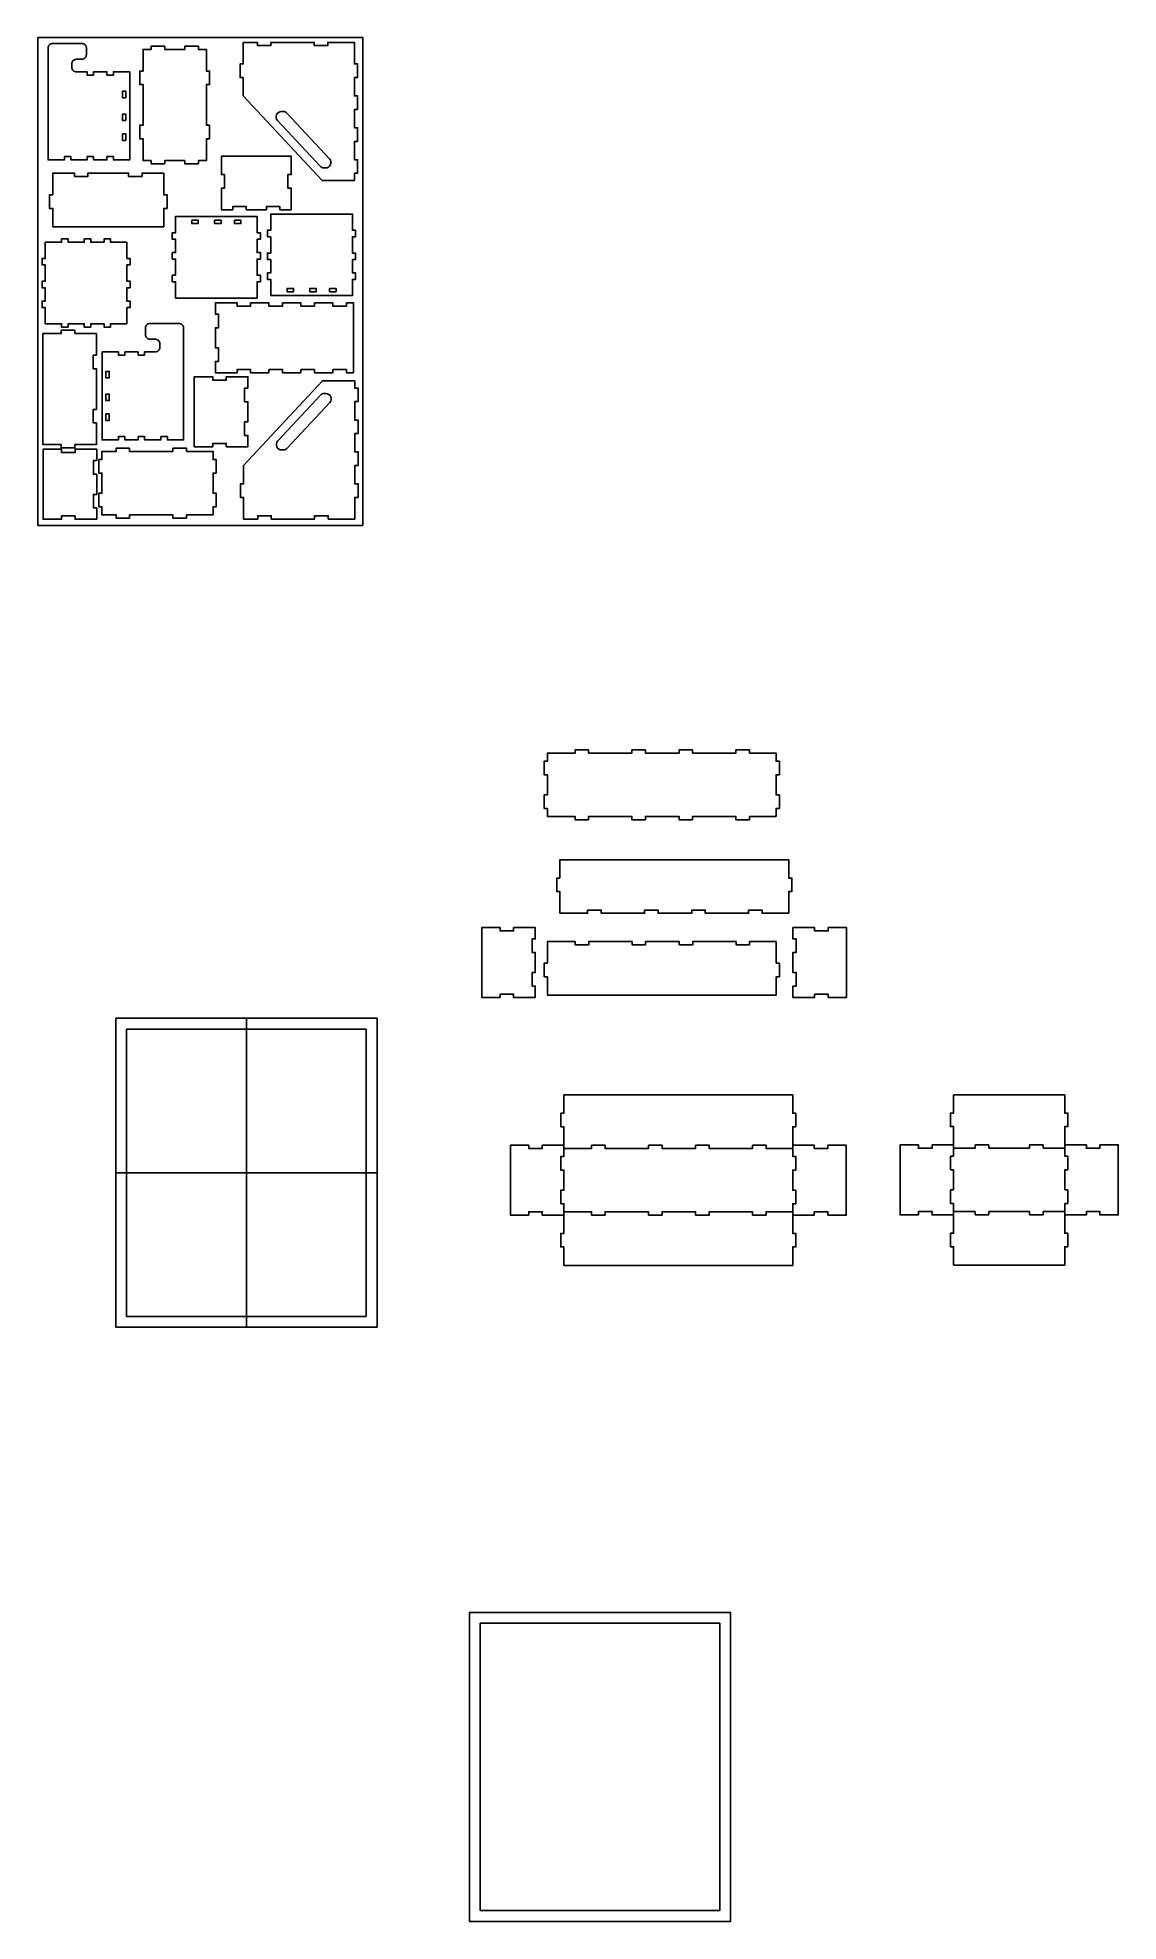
# Model space of a CAD drawing. Header units: millimetres. Extents: x 54 to 2208, y -253 to 13074.
# Drawn here: x 214 to 2208, y 9598 to 13074 of the extents above.
import ezdxf

# ---------------------------------------------------------------- set-up
doc = ezdxf.new("R2010")
doc.units = ezdxf.units.MM
doc.header["$MEASUREMENT"] = 0
for name, color, linetype, true_color in [('Default', 178, 'Continuous', 0x000000), ('Drawers', 1, 'Continuous', 0xff0000), ('Hanging stuff', 5, 'Continuous', 0x0000ff), ('Layer 05', 7, 'Continuous', 0xffffff), ('Little drawers', 15, 'Continuous', 0xa43730)]:
    doc.layers.add(name, color=color, linetype=linetype, true_color=true_color)

msp = doc.modelspace()

# ---------------------------------------------------------------- linework, layer by layer
at = {"layer": 'Default'}
for p, q in [((358.4, 11264), (358.4, 10694)), ((840.4, 11264), (358.4, 11264)), ((358.4, 11264, 15), (840.4, 11264, 15)), ((358.4, 11264, 15), (358.4, 11264)), ((358.4, 10694, 15), (358.4, 11264, 15)), ((358.4, 10694, 30), (358.4, 11264, 30)), ((358.4, 11264, 30), (358.4, 11264, 15)), ((358.4, 11264, 30), (840.4, 11264, 30)), ((358.4, 11264, 7.5), (840.4, 11264, 7.5)), ((358.4, 10694, 7.5), (358.4, 11264, 7.5)), ((358.4, 11264, 22.5), (358.4, 10694, 22.5)), ((840.4, 11264, 22.5), (358.4, 11264, 22.5)), ((378.4, 11264, 15), (378.4, 11264, 30)), ((599.4, 10694), (599.4, 11264)), ((599.4, 11264), (599.4, 11264, 15)), ((599.4, 11264, 30), (599.4, 11244, 30)), ((840.4, 10694), (840.4, 11264)), ((840.4, 11264, 15), (840.4, 11264)), ((840.4, 11264, 30), (840.4, 11264, 15)), ((840.4, 11264, 30), (840.4, 11244, 30)), ((840.4, 11264, 15), (840.4, 11244, 15)), ((840.4, 11264, 7.5), (840.4, 10694, 7.5)), ((840.4, 11244, 22.5), (840.4, 11264, 22.5)), ((378.4, 11244, 15), (378.4, 11244, 30)), ((378.4, 11244, 30), (378.4, 10714, 30)), ((820.4, 11244, 30), (378.4, 11244, 30)), ((378.4, 10714, 15), (378.4, 11244, 15)), ((378.4, 11244, 15), (820.4, 11244, 15)), ((378.4, 10714, 22.5), (378.4, 11244, 22.5)), ((378.4, 11244, 22.5), (820.4, 11244, 22.5)), ((599.4, 11244, 15), (599.4, 11244, 30)), ((599.4, 10714, 15), (599.4, 11244, 15)), ((820.4, 10714, 30), (820.4, 11244, 30)), ((820.4, 11244, 30), (820.4, 11244, 15)), ((820.4, 11244, 15), (820.4, 10714, 15)), ((820.4, 11244, 22.5), (820.4, 10714, 22.5)), ((840.4, 11254, 15), (840.4, 11254, 30)), ((840.4, 11244, 15), (840.4, 10694, 15)), ((840.4, 11244, 15), (840.4, 11244, 30)), ((840.4, 11244, 30), (840.4, 10694, 30)), ((840.4, 10694, 22.5), (840.4, 11244, 22.5)), ((358.4, 10979), (840.4, 10979)), ((358.4, 10979), (358.4, 10979, 15)), ((358.4, 10979, 15), (358.4, 10979, 30)), ((358.4, 10979, 30), (378.4, 10979, 30)), ((378.4, 10979, 15), (378.4, 10979, 30)), ((378.4, 10979, 15), (820.4, 10979, 15)), ((820.4, 10979, 15), (820.4, 10979, 30)), ((820.4, 10979, 30), (840.4, 10979, 30)), ((840.4, 10979), (840.4, 10979, 15)), ((840.4, 10969, 15), (840.4, 10969, 30)), ((378.4, 10714, 30), (378.4, 10714, 15)), ((378.4, 10714, 30), (820.4, 10714, 30)), ((820.4, 10714, 15), (378.4, 10714, 15)), ((820.4, 10714, 22.5), (378.4, 10714, 22.5)), ((599.4, 10714, 15), (599.4, 10714, 30)), ((599.4, 10714, 30), (599.4, 10694, 30)), ((820.4, 10714, 30), (820.4, 10714, 15)), ((358.4, 10694), (840.4, 10694)), ((358.4, 10694), (358.4, 10694, 15)), ((840.4, 10694, 15), (358.4, 10694, 15)), ((840.4, 10694, 30), (358.4, 10694, 30)), ((358.4, 10694, 30), (358.4, 10694, 15)), ((840.4, 10694, 7.5), (358.4, 10694, 7.5)), ((358.4, 10694, 22.5), (840.4, 10694, 22.5)), ((378.4, 10694, 15), (378.4, 10694, 30)), ((599.4, 10694), (599.4, 10694, 15)), ((840.4, 10694, 15), (840.4, 10694)), ((840.4, 10694, 30), (840.4, 10694, 15))]:
    msp.add_line(p, q, dxfattribs=at)
for points in [[(214.3, 12173.7), (814.3, 12173.7), (814.3, 13073.7), (214.3, 13073.7)], [(1010.8, 9597.5), (1492.8, 9597.5), (1492.8, 10167.5), (1010.8, 10167.5)], [(1030.8, 9617.5), (1472.8, 9617.5), (1472.8, 10147.5), (1030.8, 10147.5)]]:
    msp.add_lwpolyline(points, close=True, dxfattribs=at)
at = {"layer": 'Drawers'}
for p, q in [((1185.3, 11122.7), (1607.3, 11122.7)), ((1185.3, 11023.8), (1185.3, 11029.8)), ((1607.3, 11029.8), (1607.3, 11023.8)), ((1185.3, 10906.9), (1185.3, 10900.9)), ((1607.3, 10906.9), (1607.3, 10900.9)), ((1607.3, 10808.1), (1185.3, 10808.1))]:
    msp.add_line(p, q, dxfattribs=at)
for points in [[(1148.7, 11651.3), (1148.7, 11676.3), (1154.7, 11676.3), (1154.7, 11713.5), (1148.7, 11713.5), (1148.7, 11738.5), (1154.7, 11738.5), (1154.7, 11753.4), (1205.7, 11753.4), (1205.7, 11759.4), (1230.7, 11759.4), (1230.7, 11753.4), (1310.7, 11753.4), (1310.7, 11759.4), (1335.7, 11759.4), (1335.7, 11753.4), (1397.7, 11753.4), (1397.7, 11759.4), (1422.7, 11759.4), (1422.7, 11753.4), (1502.7, 11753.4), (1502.7, 11759.4), (1527.7, 11759.4), (1527.7, 11753.4), (1576.7, 11753.4), (1576.7, 11738.5), (1582.7, 11738.5), (1582.7, 11713.5), (1576.7, 11713.5), (1576.7, 11676.3), (1582.7, 11676.3), (1582.7, 11651.3), (1576.7, 11651.3), (1576.7, 11636.5), (1527.7, 11636.5), (1527.7, 11630.5), (1502.7, 11630.5), (1502.7, 11636.5), (1422.7, 11636.5), (1422.7, 11630.5), (1397.7, 11630.5), (1397.7, 11636.5), (1335.7, 11636.5), (1335.7, 11630.5), (1310.7, 11630.5), (1310.7, 11636.5), (1230.7, 11636.5), (1230.7, 11630.5), (1205.7, 11630.5), (1205.7, 11636.5), (1154.7, 11636.5), (1154.7, 11651.3)], [(1600, 11457.8), (1551, 11457.8), (1551, 11463.8), (1526, 11463.8), (1526, 11457.8), (1446, 11457.8), (1446, 11463.8), (1421, 11463.8), (1421, 11457.8), (1359, 11457.8), (1359, 11463.8), (1334, 11463.8), (1334, 11457.8), (1254, 11457.8), (1254, 11463.8), (1229, 11463.8), (1229, 11457.8), (1178, 11457.8), (1178, 11497.7), (1172, 11497.7), (1172, 11522.7), (1178, 11522.7), (1178, 11556.6), (1600, 11556.6), (1600, 11522.7), (1606, 11522.7), (1606, 11497.7), (1600, 11497.7)], [(1132.4, 11308.5), (1132.4, 11323.4), (1126.4, 11323.4), (1126.4, 11348.4), (1132.4, 11348.4), (1132.4, 11385.5), (1126.4, 11385.5), (1126.4, 11410.5), (1132.4, 11410.5), (1132.4, 11431.4), (1092.5, 11431.4), (1092.5, 11425.4), (1067.5, 11425.4), (1067.5, 11431.4), (1033.6, 11431.4), (1033.6, 11302.5), (1067.5, 11302.5), (1067.5, 11308.5), (1092.5, 11308.5), (1092.5, 11302.5), (1132.4, 11302.5)], [(1576.9, 11405.7), (1527.9, 11405.7), (1527.9, 11399.7), (1502.9, 11399.7), (1502.9, 11405.7), (1422.9, 11405.7), (1422.9, 11399.7), (1397.9, 11399.7), (1397.9, 11405.7), (1335.9, 11405.7), (1335.9, 11399.7), (1310.9, 11399.7), (1310.9, 11405.7), (1230.9, 11405.7), (1230.9, 11399.7), (1205.9, 11399.7), (1205.9, 11405.7), (1154.9, 11405.7), (1154.9, 11365.8), (1148.9, 11365.8), (1148.9, 11340.8), (1154.9, 11340.8), (1154.9, 11306.9), (1576.9, 11306.9), (1576.9, 11340.8), (1582.9, 11340.8), (1582.9, 11365.8), (1576.9, 11365.8)], [(1607.9, 11308.5), (1607.9, 11323.4), (1613.9, 11323.4), (1613.9, 11348.4), (1607.9, 11348.4), (1607.9, 11385.5), (1613.9, 11385.5), (1613.9, 11410.5), (1607.9, 11410.5), (1607.9, 11431.4), (1647.8, 11431.4), (1647.8, 11425.4), (1672.8, 11425.4), (1672.8, 11431.4), (1706.7, 11431.4), (1706.7, 11302.5), (1672.8, 11302.5), (1672.8, 11308.5), (1647.8, 11308.5), (1647.8, 11302.5), (1607.9, 11302.5)], [(1179.3, 10921.8), (1179.3, 10946.8), (1185.3, 10946.8), (1185.3, 10984), (1179.3, 10984), (1179.3, 11009), (1185.3, 11009), (1185.3, 11023.8), (1236.3, 11023.8), (1236.3, 11029.8), (1261.3, 11029.8), (1261.3, 11023.8), (1341.3, 11023.8), (1341.3, 11029.8), (1366.3, 11029.8), (1366.3, 11023.8), (1428.3, 11023.8), (1428.3, 11029.8), (1453.3, 11029.8), (1453.3, 11023.8), (1533.3, 11023.8), (1533.3, 11029.8), (1558.3, 11029.8), (1558.3, 11023.8), (1607.3, 11023.8), (1607.3, 11009), (1613.3, 11009), (1613.3, 10984), (1607.3, 10984), (1607.3, 10946.8), (1613.3, 10946.8), (1613.3, 10921.8), (1607.3, 10921.8), (1607.3, 10906.9), (1558.3, 10906.9), (1558.3, 10900.9), (1533.3, 10900.9), (1533.3, 10906.9), (1453.3, 10906.9), (1453.3, 10900.9), (1428.3, 10900.9), (1428.3, 10906.9), (1366.3, 10906.9), (1366.3, 10900.9), (1341.3, 10900.9), (1341.3, 10906.9), (1261.3, 10906.9), (1261.3, 10900.9), (1236.3, 10900.9), (1236.3, 10906.9), (1185.3, 10906.9), (1185.3, 10921.8)]]:
    msp.add_lwpolyline(points, close=True, dxfattribs=at)
for points in [[(1185.3, 11122.7), (1185.3, 11088.8), (1179.3, 11088.8), (1179.3, 11063.8), (1185.3, 11063.8), (1185.3, 11029.8)], [(1607.3, 11122.7), (1607.3, 11088.8), (1613.3, 11088.8), (1613.3, 11063.8), (1607.3, 11063.8), (1607.3, 11029.8)], [(1185.3, 11029.8), (1145.3, 11029.8), (1145.3, 11023.8), (1120.3, 11023.8), (1120.3, 11029.8), (1086.4, 11029.8), (1086.4, 10900.9), (1120.3, 10900.9), (1120.3, 10906.9), (1145.3, 10906.9), (1145.3, 10900.9), (1185.3, 10900.9)], [(1607.3, 11029.8), (1647.2, 11029.8), (1647.2, 11023.8), (1672.2, 11023.8), (1672.2, 11029.8), (1706.1, 11029.8), (1706.1, 10900.9), (1672.2, 10900.9), (1672.2, 10906.9), (1647.2, 10906.9), (1647.2, 10900.9), (1607.3, 10900.9)], [(1185.3, 10808.1), (1185.3, 10842), (1179.3, 10842), (1179.3, 10867), (1185.3, 10867), (1185.3, 10900.9)], [(1607.3, 10808.1), (1607.3, 10842), (1613.3, 10842), (1613.3, 10867), (1607.3, 10867), (1607.3, 10900.9)]]:
    msp.add_lwpolyline(points, dxfattribs=at)
at = {"layer": 'Hanging stuff'}
msp.add_line((384.1, 13004.7), (384.1, 12854.1), dxfattribs=at)
for points in [[(233.5, 13010.7), (233.5, 12848.1), (263.5, 12848.1), (263.5, 12854.1), (275.5, 12854.1), (275.5, 12848.1), (305.5, 12848.1), (305.5, 12854.1), (317.5, 12854.1), (317.5, 12848.1), (342.1, 12848.1), (342.1, 12854.1), (354.1, 12854.1), (354.1, 12848.1), (384.1, 12848.1), (384.1, 13010.7), (354.1, 13010.7), (354.1, 13004.7), (342.1, 13004.7), (342.1, 13010.7), (317.5, 13010.7), (317.5, 13004.7), (305.5, 13004.7), (305.5, 13010.7), (285.8, 13010.7, -0.414214), (277.3, 13019.2), (277.3, 13025.3, -0.414214), (285.8, 13033.8), (295.6, 13033.8, 0.414214), (304.1, 13042.3), (304.1, 13054.7, 0.414214), (295.6, 13063.2), (242, 13063.2, 0.414214), (233.5, 13054.7), (233.5, 12848.1)], [(483.6, 12493.9), (483.6, 12331.4), (453.6, 12331.4), (453.6, 12337.4), (441.6, 12337.4), (441.6, 12331.4), (411.6, 12331.4), (411.6, 12337.4), (399.6, 12337.4), (399.6, 12331.4), (375.1, 12331.4), (375.1, 12337.4), (363.1, 12337.4), (363.1, 12331.4), (333.1, 12331.4), (333.1, 12493.9), (363.1, 12493.9), (363.1, 12487.9), (375.1, 12487.9), (375.1, 12493.9), (399.6, 12493.9), (399.6, 12487.9), (411.6, 12487.9), (411.6, 12493.9), (431.4, 12493.9, 0.414214), (439.9, 12502.4), (439.9, 12508.6, 0.414214), (431.4, 12517.1), (421.6, 12517.1, -0.414214), (413.1, 12525.6), (413.1, 12538, -0.414214), (421.6, 12546.4), (475.2, 12546.4, -0.414214), (483.6, 12538), (483.6, 12331.4)]]:
    msp.add_lwpolyline(points, format="xyb", dxfattribs=at)
for points in [[(377, 12962.7), (377, 12974.7), (371, 12974.7), (371, 12962.7)], [(377, 12920.7), (377, 12932.7), (371, 12932.7), (371, 12920.7)], [(377, 12884.1), (377, 12896.1), (371, 12896.1), (371, 12884.1)], [(468.6, 12635.2), (468.6, 12665.2), (462.6, 12665.2), (462.6, 12677.2), (468.6, 12677.2), (468.6, 12701.8), (462.6, 12701.8), (462.6, 12713.8), (468.6, 12713.8), (468.6, 12743.8), (619.2, 12743.8), (619.2, 12713.8), (625.2, 12713.8), (625.2, 12701.8), (619.2, 12701.8), (619.2, 12677.2), (625.2, 12677.2), (625.2, 12665.2), (619.2, 12665.2), (619.2, 12635.2), (625.2, 12635.2), (625.2, 12623.2), (619.2, 12623.2), (619.2, 12593.2), (468.6, 12593.2), (468.6, 12623.2), (462.6, 12623.2), (462.6, 12635.2)], [(498.6, 12736.7), (510.6, 12736.7), (510.6, 12730.7), (498.6, 12730.7)], [(540.6, 12736.7), (552.6, 12736.7), (552.6, 12730.7), (540.6, 12730.7)], [(577.2, 12736.7), (589.2, 12736.7), (589.2, 12730.7), (577.2, 12730.7)], [(644.3, 12706.2), (644.3, 12676.2), (638.3, 12676.2), (638.3, 12664.2), (644.3, 12664.2), (644.3, 12639.7), (638.3, 12639.7), (638.3, 12627.7), (644.3, 12627.7), (644.3, 12597.7), (794.9, 12597.7), (794.9, 12627.7), (800.9, 12627.7), (800.9, 12639.7), (794.9, 12639.7), (794.9, 12664.2), (800.9, 12664.2), (800.9, 12676.2), (794.9, 12676.2), (794.9, 12706.2), (800.9, 12706.2), (800.9, 12718.2), (794.9, 12718.2), (794.9, 12748.2), (644.3, 12748.2), (644.3, 12718.2), (638.3, 12718.2), (638.3, 12706.2)], [(378.9, 12696.2), (378.9, 12666.2), (384.9, 12666.2), (384.9, 12654.2), (378.9, 12654.2), (378.9, 12624.2), (384.9, 12624.2), (384.9, 12612.2), (378.9, 12612.2), (378.9, 12587.6), (384.9, 12587.6), (384.9, 12575.6), (378.9, 12575.6), (378.9, 12545.6), (348.9, 12545.6), (348.9, 12539.6), (336.9, 12539.6), (336.9, 12545.6), (312.3, 12545.6), (312.3, 12539.6), (300.3, 12539.6), (300.3, 12545.6), (270.3, 12545.6), (270.3, 12539.6), (258.3, 12539.6), (258.3, 12545.6), (228.3, 12545.6), (228.3, 12575.6), (222.3, 12575.6), (222.3, 12587.6), (228.3, 12587.6), (228.3, 12612.2), (222.3, 12612.2), (222.3, 12624.2), (228.3, 12624.2), (228.3, 12654.2), (222.3, 12654.2), (222.3, 12666.2), (228.3, 12666.2), (228.3, 12696.2), (258.3, 12696.2), (258.3, 12702.2), (270.3, 12702.2), (270.3, 12696.2), (300.3, 12696.2), (300.3, 12702.2), (312.3, 12702.2), (312.3, 12696.2), (336.9, 12696.2), (336.9, 12702.2), (348.9, 12702.2), (348.9, 12696.2)], [(674.3, 12604.8), (686.3, 12604.8), (686.3, 12610.8), (674.3, 12610.8)], [(716.3, 12604.8), (728.3, 12604.8), (728.3, 12610.8), (716.3, 12610.8)], [(752.9, 12604.8), (764.9, 12604.8), (764.9, 12610.8), (752.9, 12610.8)], [(340.2, 12445.9), (340.2, 12457.9), (346.2, 12457.9), (346.2, 12445.9)], [(340.2, 12403.9), (340.2, 12415.9), (346.2, 12415.9), (346.2, 12403.9)], [(340.2, 12367.4), (340.2, 12379.4), (346.2, 12379.4), (346.2, 12367.4)]]:
    msp.add_lwpolyline(points, close=True, dxfattribs=at)
at = {"layer": 'Layer 05'}
for points in [[(739.1, 12810.2), (798.6, 12810.2), (798.6, 12823.4), (804.6, 12823.4), (804.6, 12848.4), (798.6, 12848.4), (798.6, 12882.3), (804.6, 12882.3), (804.6, 12907.3), (798.6, 12907.3), (798.6, 12941.2), (804.6, 12941.2), (804.6, 12966.2), (798.6, 12966.2), (798.6, 13000.1), (804.6, 13000.1), (804.6, 13025.1), (798.6, 13025.1), (798.6, 13065), (749.6, 13065), (749.6, 13059), (724.6, 13059), (724.6, 13065), (644.6, 13065), (644.6, 13059), (619.6, 13059), (619.6, 13065), (593.6, 13065), (593.6, 13025.1), (587.6, 13025.1), (587.6, 13000.1), (593.6, 13000.1), (593.6, 12966.2)], [(797, 12455.3), (797, 12584.2), (783.8, 12584.2), (783.8, 12578.2), (758.8, 12578.2), (758.8, 12584.2), (724.9, 12584.2), (724.9, 12578.2), (699.9, 12578.2), (699.9, 12584.2), (666, 12584.2), (666, 12578.2), (641, 12578.2), (641, 12584.2), (607.1, 12584.2), (607.1, 12578.2), (582.1, 12578.2), (582.1, 12584.2), (542.2, 12584.2), (542.2, 12563.3), (548.2, 12563.3), (548.2, 12538.3), (542.2, 12538.3), (542.2, 12501.2), (548.2, 12501.2), (548.2, 12476.2), (542.2, 12476.2), (542.2, 12455.3), (582.1, 12455.3), (582.1, 12461.3), (607.1, 12461.3), (607.1, 12455.3), (641, 12455.3), (641, 12461.3), (666, 12461.3), (666, 12455.3), (699.9, 12455.3), (699.9, 12461.3), (724.9, 12461.3), (724.9, 12455.3), (758.8, 12455.3), (758.8, 12461.3), (783.8, 12461.3), (783.8, 12455.3)], [(739.8, 12440.1), (799.3, 12440.1), (799.3, 12427), (805.3, 12427), (805.3, 12402), (799.3, 12402), (799.3, 12368), (805.3, 12368), (805.3, 12343), (799.3, 12343), (799.3, 12309.1), (805.3, 12309.1), (805.3, 12284.1), (799.3, 12284.1), (799.3, 12250.2), (805.3, 12250.2), (805.3, 12225.2), (799.3, 12225.2), (799.3, 12185.3), (750.3, 12185.3), (750.3, 12191.3), (725.3, 12191.3), (725.3, 12185.3), (645.3, 12185.3), (645.2, 12191.3), (620.3, 12191.3), (620.3, 12185.3), (594.3, 12185.3), (594.3, 12225.2), (588.3, 12225.2), (588.3, 12250.2), (594.3, 12250.2), (594.3, 12284.1)], [(224.4, 12314), (224.4, 12185), (258.3, 12185), (258.3, 12191), (283.3, 12191), (283.3, 12185), (323.2, 12185), (323.2, 12205.9), (317.2, 12205.9), (317.2, 12230.9), (323.2, 12230.9), (323.2, 12268.1), (317.2, 12268.1), (317.2, 12293.1), (323.2, 12293.1), (323.2, 12314), (283.3, 12314), (283.3, 12308), (258.3, 12308), (258.3, 12314)], [(383.9, 12316), (358.9, 12316), (358.9, 12310), (332.9, 12310), (332.9, 12295.1), (326.9, 12295.1), (326.9, 12270.1), (332.9, 12270.1), (332.9, 12232.9), (326.9, 12232.9), (326.9, 12207.9), (332.9, 12207.9), (332.9, 12193), (358.9, 12193), (358.9, 12187), (383.9, 12187), (383.9, 12193), (463.9, 12193), (463.9, 12187), (488.9, 12187), (488.9, 12193), (537.9, 12193), (537.9, 12207.9), (543.9, 12207.9), (543.9, 12232.9), (537.9, 12232.9), (537.9, 12270.1), (543.9, 12270.1), (543.9, 12295.1), (537.9, 12295.1), (537.9, 12310), (488.9, 12310), (488.9, 12316), (463.9, 12316), (463.9, 12310), (383.9, 12310)]]:
    msp.add_lwpolyline(points, close=True, dxfattribs=at)
for points in [[(656.7, 12920.7, -0.655636), (664, 12937.5), (666.8, 12937.5, -0.207995), (674.1, 12934.3), (752.6, 12850.1, -0.655636), (745.3, 12833.3), (742.5, 12833.3, -0.207995), (735.2, 12836.4)], [(657.4, 12329.7, 0.655636), (664.7, 12312.8), (667.4, 12312.8, 0.207995), (674.7, 12316), (753.3, 12400.2, 0.655636), (746, 12417.1), (743.2, 12417.1, 0.207995), (735.9, 12413.9)]]:
    msp.add_lwpolyline(points, format="xyb", close=True, dxfattribs=at)
at = {"layer": 'Little drawers'}
for p, q in [((2109.3, 11123), (1904.3, 11123)), ((1904.3, 11030.2), (1904.3, 11024.2)), ((1904.3, 11024.2), (1904.3, 11009.3)), ((1944.3, 11024.2), (1904.3, 11024.2)), ((1944.3, 11030.2), (1944.3, 11024.2)), ((1969.3, 11030.2), (1944.3, 11030.2)), ((1969.3, 11024.2), (1969.3, 11030.2)), ((2044.3, 11024.2), (1969.3, 11024.2)), ((2044.3, 11030.2), (2044.3, 11024.2)), ((2069.3, 11030.2), (2044.3, 11030.2)), ((2069.3, 11024.2), (2069.3, 11030.2)), ((2109.3, 11024.2), (2069.3, 11024.2)), ((2109.3, 11024.2), (2069.3, 11024.2)), ((2109.3, 11030.2), (2109.3, 11024.2)), ((2109.3, 11009.3), (2109.3, 11024.2)), ((1898.3, 11009.3), (1898.3, 10984.3)), ((1904.3, 11009.3), (1898.3, 11009.3)), ((2115.3, 11009.3), (2109.3, 11009.3)), ((2115.3, 10984.3), (2115.3, 11009.3)), ((1898.3, 10984.3), (1904.3, 10984.3)), ((1904.3, 10984.3), (1904.3, 10947.2)), ((2109.3, 10984.3), (2115.3, 10984.3)), ((2109.3, 10947.2), (2109.3, 10984.3)), ((1898.3, 10947.2), (1898.3, 10922.2)), ((1904.3, 10947.2), (1898.3, 10947.2)), ((1898.3, 10922.2), (1904.3, 10922.2)), ((1904.3, 10922.2), (1904.3, 10907.3)), ((2115.3, 10947.2), (2109.3, 10947.2)), ((2109.3, 10922.2), (2115.3, 10922.2)), ((2109.3, 10907.3), (2109.3, 10922.2)), ((2115.3, 10922.2), (2115.3, 10947.2)), ((1904.3, 10907.3), (1944.3, 10907.3)), ((1904.3, 10907.3), (1904.3, 10901.3)), ((1944.3, 10907.3), (1944.3, 10901.3)), ((1944.3, 10901.3), (1969.3, 10901.3)), ((1969.3, 10907.3), (2044.3, 10907.3)), ((1969.3, 10901.3), (1969.3, 10907.3)), ((2044.3, 10907.3), (2044.3, 10901.3)), ((2044.3, 10901.3), (2069.3, 10901.3)), ((2069.3, 10907.3), (2109.3, 10907.3)), ((2069.3, 10901.3), (2069.3, 10907.3)), ((2109.3, 10907.3), (2109.3, 10901.3)), ((2109.3, 10808.5), (1904.3, 10808.5))]:
    msp.add_line(p, q, dxfattribs=at)
for points in [[(408.7, 13012), (402.7, 13012), (402.7, 12987), (408.7, 12987), (408.7, 12912), (402.7, 12912), (402.7, 12887), (408.7, 12887), (408.7, 12847), (423.6, 12847), (423.6, 12841), (448.6, 12841), (448.6, 12847), (485.7, 12847), (485.7, 12841), (510.7, 12841), (510.7, 12847), (525.6, 12847), (525.6, 12887), (531.6, 12887), (531.6, 12912), (525.6, 12912), (525.6, 12987), (531.6, 12987), (531.6, 13012), (525.6, 13012), (525.6, 13052), (510.7, 13052), (510.7, 13058), (485.7, 13058), (485.7, 13052), (448.6, 13052), (448.6, 13058), (423.6, 13058), (423.6, 13052), (408.7, 13052), (408.7, 13012), (408.7, 13052)], [(407, 12823.7), (407, 12817.7), (382, 12817.7), (382, 12823.7), (307, 12823.7), (307, 12817.7), (282, 12817.7), (282, 12823.7), (242, 12823.7), (242, 12783.7), (236, 12783.7), (236, 12758.7), (242, 12758.7), (242, 12724.8), (447, 12724.8), (447, 12758.7), (453, 12758.7), (453, 12783.7), (447, 12783.7), (447, 12823.7), (407, 12823.7), (447, 12823.7)], [(322.8, 12487.7), (316.8, 12487.7), (316.8, 12462.7), (322.8, 12462.7), (322.8, 12387.7), (316.8, 12387.7), (316.8, 12362.7), (322.8, 12362.7), (322.8, 12322.7), (282.9, 12322.7), (282.9, 12316.7), (257.9, 12316.7), (257.9, 12322.7), (224, 12322.7), (224, 12527.7), (257.9, 12527.7), (257.9, 12533.7), (282.9, 12533.7), (282.9, 12527.7), (322.8, 12527.7), (322.8, 12487.7), (322.8, 12527.7)], [(1904.3, 11123), (1904.3, 11089.1), (1898.3, 11089.1), (1898.3, 11064.1), (1904.3, 11064.1), (1904.3, 11030.2)], [(2109.3, 11123), (2109.3, 11089.1), (2115.3, 11089.1), (2115.3, 11064.1), (2109.3, 11064.1), (2109.3, 11030.2)], [(1904.3, 11030.2), (1864.4, 11030.2), (1864.4, 11024.2), (1839.4, 11024.2), (1839.4, 11030.2), (1805.5, 11030.2), (1805.5, 10901.3), (1839.4, 10901.3), (1839.4, 10907.3), (1864.4, 10907.3), (1864.4, 10901.3), (1904.3, 10901.3)], [(2109.3, 11030.2), (2149.2, 11030.2), (2149.2, 11024.2), (2174.2, 11024.2), (2174.2, 11030.2), (2208.1, 11030.2), (2208.1, 10901.3), (2174.2, 10901.3), (2174.2, 10907.3), (2149.2, 10907.3), (2149.2, 10901.3), (2109.3, 10901.3)], [(1904.3, 10808.5), (1904.3, 10842.4), (1898.3, 10842.4), (1898.3, 10867.4), (1904.3, 10867.4), (1904.3, 10901.3)], [(2109.3, 10808.5), (2109.3, 10842.4), (2115.3, 10842.4), (2115.3, 10867.4), (2109.3, 10867.4), (2109.3, 10901.3)]]:
    msp.add_lwpolyline(points, dxfattribs=at)
for points in [[(553.2, 12762.1), (553.2, 12796), (559.2, 12796), (559.2, 12821), (553.2, 12821), (553.2, 12854.9), (682.1, 12854.9), (682.1, 12821), (676.1, 12821), (676.1, 12796), (682.1, 12796), (682.1, 12756.1), (661.2, 12756.1), (661.2, 12762.1), (636.2, 12762.1), (636.2, 12756.1), (599.1, 12756.1), (599.1, 12762.1), (574.1, 12762.1), (574.1, 12756.1), (553.2, 12756.1)], [(596.1, 12447.8), (562.2, 12447.8), (562.2, 12441.8), (537.2, 12441.8), (537.2, 12447.8), (503.3, 12447.8), (503.3, 12318.9), (537.2, 12318.9), (537.2, 12324.9), (562.2, 12324.9), (562.2, 12318.9), (602.1, 12318.9), (602.1, 12339.7), (596.1, 12339.7), (596.1, 12364.7), (602.1, 12364.7), (602.1, 12401.9), (596.1, 12401.9), (596.1, 12426.9), (602.1, 12426.9), (602.1, 12447.8)]]:
    msp.add_lwpolyline(points, close=True, dxfattribs=at)

doc.saveas('drawing.dxf')
